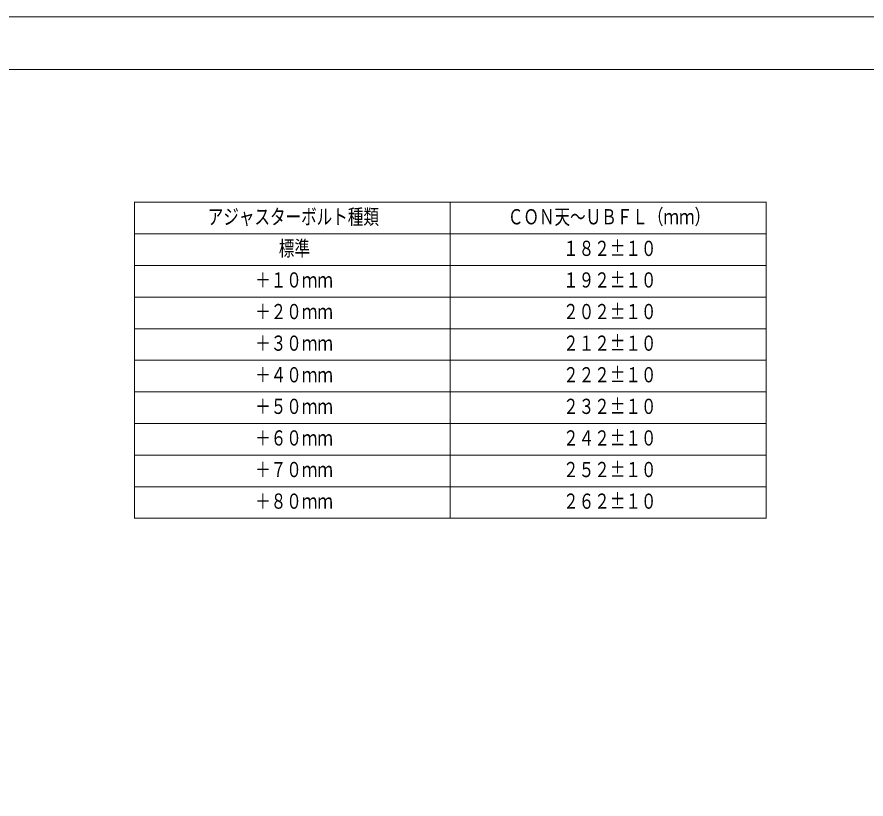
# Model space of a CAD drawing. Units: millimetres on the paper. Extents: x -305 to 305, y -152 to 152.
# Drawn here: x -108.8 to 52.4, y 0 to 148.5 of the extents above; entities that cross this region are included whole.
import ezdxf
from ezdxf.enums import TextEntityAlignment as Align

# ---------------------------------------------------------------- set-up
doc = ezdxf.new("R2010")
doc.units = ezdxf.units.MM
for name, color, linetype, lineweight in [('0-0_0', 7, 'Continuous', 9), ('0-2_図面枠', 3, 'Continuous', 9), ('0-3_Defpoints', 7, 'Continuous', 9)]:
    doc.layers.add(name, color=color, linetype=linetype, lineweight=lineweight)
doc.styles.add('ＭＳ ゴシック', font='')
doc.styles.get('ＭＳ ゴシック').set_extended_font_data('MS Gothic')

msp = doc.modelspace()

# ---------------------------------------------------------------- linework, layer by layer
at = {"layer": '0-0_0'}
for p, q in [((-86.596, 113.309), (-26.53, 113.309)), ((-86.53, 107.375), (-86.53, 113.243)), ((-26.53, 113.309), (33.536, 113.309)), ((-26.53, 107.375), (-26.53, 113.243)), ((33.47, 107.375), (33.47, 113.243)), ((-86.596, 107.309), (-26.53, 107.309)), ((-86.53, 101.375), (-86.53, 107.243)), ((-26.53, 107.309), (33.536, 107.309)), ((-26.53, 101.375), (-26.53, 107.243)), ((33.47, 101.375), (33.47, 107.243)), ((-86.596, 101.309), (-26.53, 101.309)), ((-86.53, 95.375), (-86.53, 101.243)), ((-26.53, 101.309), (33.536, 101.309)), ((-26.53, 95.375), (-26.53, 101.243)), ((33.47, 95.375), (33.47, 101.243)), ((-86.596, 95.309), (-26.53, 95.309)), ((-86.53, 89.375), (-86.53, 95.243)), ((-26.53, 95.309), (33.536, 95.309)), ((-26.53, 89.375), (-26.53, 95.243)), ((33.47, 89.375), (33.47, 95.243)), ((-86.596, 89.309), (-26.53, 89.309)), ((-86.53, 83.375), (-86.53, 89.243)), ((-26.53, 89.309), (33.536, 89.309)), ((-26.53, 83.375), (-26.53, 89.243)), ((33.47, 83.375), (33.47, 89.243)), ((-86.596, 83.309), (-26.53, 83.309)), ((-86.53, 77.375), (-86.53, 83.243)), ((-26.53, 83.309), (33.536, 83.309)), ((-26.53, 77.375), (-26.53, 83.243)), ((33.47, 77.375), (33.47, 83.243)), ((-86.596, 77.309), (-26.53, 77.309)), ((-86.53, 71.375), (-86.53, 77.243)), ((-26.53, 77.309), (33.536, 77.309)), ((-26.53, 71.375), (-26.53, 77.243)), ((33.47, 71.375), (33.47, 77.243)), ((-86.596, 71.309), (-26.53, 71.309)), ((-86.53, 65.375), (-86.53, 71.243)), ((-26.53, 71.309), (33.536, 71.309)), ((-26.53, 65.375), (-26.53, 71.243)), ((33.47, 65.375), (33.47, 71.243)), ((-86.596, 65.309), (-26.53, 65.309)), ((-86.53, 59.375), (-86.53, 65.243)), ((-26.53, 65.309), (33.536, 65.309)), ((-26.53, 59.375), (-26.53, 65.243)), ((33.47, 59.375), (33.47, 65.243)), ((-86.596, 59.309), (-26.53, 59.309)), ((-86.53, 53.375), (-86.53, 59.242)), ((-26.53, 59.309), (33.536, 59.309)), ((-26.53, 53.375), (-26.53, 59.242)), ((33.47, 53.375), (33.47, 59.242))]:
    msp.add_line(p, q, dxfattribs=at)
msp.add_lwpolyline([(-86.596, 53.309), (-26.53, 53.309), (33.536, 53.309)], dxfattribs=at)
at = {"layer": '0-2_図面枠'}
msp.add_lwpolyline([(-291.017, -138.498), (108.983, -138.498), (108.983, 138.502), (-291.017, 138.502)], close=True, dxfattribs=at)
at = {"layer": '0-3_Defpoints'}
msp.add_line((118.983, 148.502), (-301.017, 148.502), dxfattribs=at)

# ---------------------------------------------------------------- texts
at = {"layer": '0-0_0', "style": 'ＭＳ ゴシック', "width": 0.75}
for s, p in [('アジャスターボルト種類', (-72.602, 108.254)), ('ＣＯＮ天～ＵＢＦＬ（ｍｍ）', (-15.602, 108.254)), ('標準', (-59.102, 102.254)), ('１８２±１０', (-5.102, 102.254)), ('＋１０ｍｍ', (-63.602, 96.254)), ('１９２±１０', (-5.102, 96.254)), ('＋２０ｍｍ', (-63.602, 90.254)), ('２０２±１０', (-5.102, 90.254)), ('＋３０ｍｍ', (-63.602, 84.254)), ('２１２±１０', (-5.102, 84.254)), ('２２２±１０', (-5.102, 78.254)), ('＋４０ｍｍ', (-63.602, 78.254)), ('＋５０ｍｍ', (-63.602, 72.254)), ('２３２±１０', (-5.102, 72.254)), ('＋６０ｍｍ', (-63.602, 66.254)), ('２４２±１０', (-5.102, 66.254)), ('＋７０ｍｍ', (-63.602, 60.253)), ('２５２±１０', (-5.102, 60.253)), ('＋８０ｍｍ', (-63.602, 54.254)), ('２６２±１０', (-5.102, 54.254))]:
    msp.add_text(s, height=2.889, dxfattribs=at).set_placement(p, align=Align.BOTTOM_LEFT)

doc.saveas('drawing.dxf')
